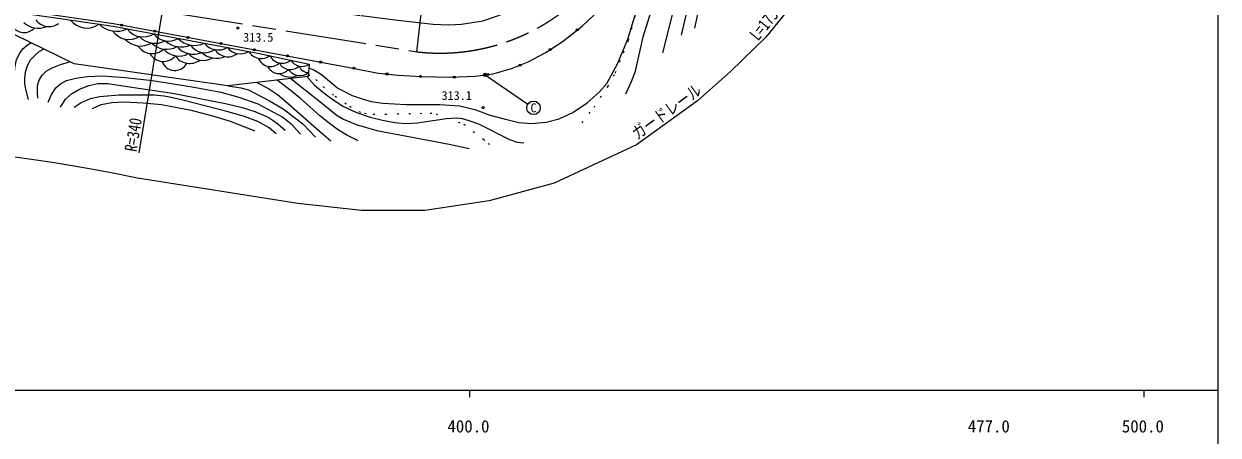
# Model space of a CAD drawing. Units: millimetres at full size, sheet at 1:1000; details may follow other scales. Extents: x 40000 to 680000, y 20000 to 380000.
# Drawn here: x 401924 to 579000, y 198357 to 259309 of the extents above; entities that cross this region are included whole.
import ezdxf
from ezdxf.enums import TextEntityAlignment as Align

# ---------------------------------------------------------------- set-up
doc = ezdxf.new("R2010")
doc.units = ezdxf.units.MM
doc.header["$LTSCALE"] = 1000
for name, pattern in [('CHAIN', [18.5, 12, -1.5, 3.5, -1.5]), ('DASHED', [7.5, 6, -1.5]), ('DOTTED', [1.75, 0.25, -1.5])]:
    doc.linetypes.add(name, pattern=pattern)
for name, color, linetype, lineweight in [('M-BGD', 7, 'Continuous', 25), ('M-BMK', 2, 'CHAIN', 13), ('M-STR-HTXT', 7, 'Continuous', 13), ('M-STR-STRC', 7, 'Continuous', 25), ('M-TTL-BAND', 7, 'Continuous', 25)]:
    doc.layers.add(name, color=color, linetype=linetype, lineweight=lineweight)
doc.styles.add('ＭＳ ゴシック', font='')
doc.styles.get('ＭＳ ゴシック').set_extended_font_data('MS Gothic')

msp = doc.modelspace()

# ---------------------------------------------------------------- hatches: boundary and pattern name
at = {"layer": 'M-BGD'}
for points in [[(416280, 259150, -1), (416575, 259095, -1)], [(483868, 258333, -1), (484103, 258519, -0.41421), (484079, 258308, -0.41421)], [(421197, 258245, -1), (421493, 258190, -1)], [(426114, 257335, -1), (426409, 257280, -1)], [(431030, 256422, -1), (431325, 256367, -1)], [(435946, 255508, -1), (436241, 255453, -1)], [(479817, 255412, -1), (480070, 255575, -1)], [(440862, 254595, -1), (441157, 254540, -1)], [(445777, 253681, -1), (446072, 253627, -1)], [(475372, 253143, -1), (475650, 253256, -1)], [(450693, 252764, -1), (450987, 252707, -1)], [(455615, 251900, -1), (455913, 251866, -0.41421), (455747, 251734, -0.41421)], [(460599, 251533, -1), (460898, 251518, -1)], [(465597, 251423, -1), (465896, 251436, -0.41421), (465753, 251280, -0.41421)], [(470580, 251782, -1), (470878, 251819, -1)]]:
    msp.add_hatch(color=256, dxfattribs=at).paths.add_polyline_path(points)
at = {"layer": 'M-STR-HTXT'}
msp.add_hatch(color=256, dxfattribs=at).paths.add_polyline_path([(470348, 251502, -1), (470259, 251994, -0.41421), (470550, 251792, -0.41421)])

# ---------------------------------------------------------------- linework, layer by layer
at = {"layer": 'M-BGD', "linetype": 'DASHED'}
msp.add_lwpolyline([(427580, 266310), (428475, 266038), (437807, 263162), (440017, 262541), (441997, 262087), (445864, 261419), (451954, 260540), (457383, 259874), (460448, 259493), (462617, 259286), (464924, 259167), (466836, 259245), (469965, 259768), (472174, 260485), (474104, 261268), (476392, 262383), (478448, 263711), (480427, 265368), (483214, 268020), (485946, 271057), (492714, 279116), (508601, 298192), (520026, 312195), (528055, 322543)], dxfattribs=at)
at = {"layer": 'M-BGD'}
for points in [[(391675, 262611), (392968, 262487), (401872, 261309), (415215, 259346), (423216, 257873), (450219, 252856), (454463, 252030), (457398, 251698), (460876, 251519), (465150, 251403), (468849, 251566), (471492, 251896), (474247, 252683), (476721, 253695), (479214, 255025), (481752, 256656), (484704, 258995), (488150, 262241), (491356, 265753), (498184, 273703), (520509, 301651), (533390, 318139)], [(499447, 257648), (500636, 262741), (502363, 268203), (504684, 273296), (508255, 278884), (521571, 296939), (526603, 303225), (530165, 308025), (533516, 312733), (535782, 316172)], [(501400, 258689), (502329, 263093), (503549, 267059), (505223, 271097), (507447, 275218), (510122, 279002), (519265, 290943), (524727, 297268), (530940, 304721), (535009, 310201), (537549, 314719)], [(496650, 254996), (498805, 263475), (500354, 268950), (501741, 272869), (503337, 275820), (505486, 279216), (507454, 281982), (510792, 285979), (514671, 291287), (517362, 294723), (518267, 296494), (518399, 297837)], [(491158, 248939), (491997, 250787), (492596, 252310), (493771, 257415), (495417, 262799), (496588, 265330), (500220, 272272), (501102, 274106), (501428, 275509), (501588, 276932)], [(391716, 261969), (392907, 261928), (401817, 260912), (415150, 258951), (423143, 257480), (436598, 254980), (444213, 253349)], [(444213, 253349), (444092, 251516), (432142, 250126), (409380, 253381), (391716, 261969)], [(444178, 252807), (445002, 252460), (446030, 251811), (448499, 249777), (450619, 248685), (452077, 248199), (453433, 247819), (455130, 247535), (458595, 247382), (463584, 247382), (466500, 247187), (468784, 246627), (471048, 245801), (473123, 245259), (475289, 244684), (477221, 244559), (479375, 244742), (481287, 245235), (483315, 246171), (485468, 247611), (487234, 249190), (488380, 250460), (489966, 253392), (491499, 257061), (492833, 261418)], [(400288, 248413), (400446, 250416), (400574, 252757), (400824, 254013), (401323, 254982), (401786, 255601), (402434, 256150), (402971, 256497)], [(402604, 248112), (402205, 249638), (402084, 250428), (402052, 251283), (402146, 252135), (402472, 253128), (402896, 253968), (403594, 254687), (404213, 255193), (404856, 255581)], [(404000, 248289), (403954, 249156), (403938, 249867), (403992, 250420), (404247, 251080), (404616, 251714), (405212, 252292), (406127, 252811), (407355, 253303), (408711, 253706)], [(405549, 247719), (406032, 248846), (406655, 249835), (407330, 250444), (408238, 250934), (409608, 251286), (411367, 251520), (413563, 251597), (416959, 251372), (421001, 250922), (426863, 249972), (431105, 249182), (433782, 248470), (436627, 247455), (440309, 245495), (441544, 244500), (442948, 242976)], [(443870, 251491), (445014, 250249), (446131, 249276), (447406, 248360), (449213, 247138), (451267, 246165), (453262, 245480), (455088, 245022), (456942, 244679), (458566, 244528), (460282, 244625), (462896, 245051), (464565, 245307), (466019, 245374), (466932, 245264), (467908, 245011), (469317, 244496), (473951, 242158), (475082, 241779), (476034, 241677)], [(407330, 246954), (408117, 248128), (408976, 248926), (410163, 249616), (411555, 250197), (412911, 250488), (414364, 250488), (416580, 250124), (423967, 249018), (431800, 247502), (434266, 246909), (436192, 246306), (438138, 245463), (439355, 244714), (440682, 243534)], [(432142, 250126), (434100, 249831), (435231, 249526), (436158, 249047), (438351, 247924), (440350, 246723), (441621, 245792), (443286, 244499), (445164, 242542)], [(436472, 250630), (438173, 249742), (439513, 248854), (440799, 247740), (444057, 244878), (445705, 243466), (447445, 241997)], [(451504, 241961), (449916, 242763), (448598, 243540), (447170, 244579), (445817, 245697), (442885, 248281), (440981, 249829), (439465, 250978)], [(441521, 251217), (446286, 247423), (448363, 245738), (449299, 245172), (451214, 244420), (454242, 243506), (464997, 241469), (467938, 240853)], [(439355, 243018), (438273, 243890), (436621, 244821), (434654, 245592), (432017, 246324), (425474, 248002), (423532, 248450), (422710, 248613), (421258, 248737), (419884, 248737), (416023, 248737), (413196, 248499), (411776, 248179), (410409, 247614), (409378, 246924)], [(412081, 246766), (413384, 247351), (414973, 247651), (416808, 247740), (419594, 247588), (422352, 247349), (426714, 246497), (430245, 245605), (432521, 244909), (436177, 243448)]]:
    msp.add_lwpolyline(points, dxfattribs=at)
at = {"layer": 'M-BGD', "linetype": 'DOTTED'}
for points in [[(484690, 244636), (486464, 246954), (488514, 250025), (489624, 252027), (490811, 255019), (491568, 256831), (493158, 262655), (493371, 264874), (493617, 268386)], [(444112, 251813), (445216, 251055), (446295, 250006), (448058, 248593), (450244, 247107), (451602, 246303), (452414, 246053), (453701, 245921), (455513, 245921), (460671, 246047), (462144, 246094), (463041, 245977), (467142, 244424), (470100, 242190), (470738, 241563), (471359, 241365)]]:
    msp.add_lwpolyline(points, dxfattribs=at)
at = {"layer": 'M-BGD'}
for centre in [(416428, 259122), (433658, 258698), (483986, 258426), (421345, 258218), (426261, 257308), (431177, 256394), (436093, 255481), (479944, 255493), (441009, 254567), (445925, 253654), (475511, 253200), (450840, 252735), (455764, 251883), (460749, 251525), (465746, 251430), (470729, 251801), (470023, 246894)]:
    msp.add_circle(centre, 150, dxfattribs=at)
for centre, radius, start, end in [((401934, 260140), 2113, 213.60441, 317.38865), ((404014, 261598), 2936, 224.62058, 294.79813), ((405624, 261259), 2357, 214.77516, 306.69278), ((411282, 261838), 3140, 218.56529, 304.69613), ((415671, 261966), 3756, 226.15992, 295.02449), ((419604, 260267), 2899, 216.01727, 303.13055), ((417529, 260033), 3042, 215.64398, 300.64939), ((419255, 259237), 3207, 222.84376, 300.3473), ((421370, 259584), 3154, 223.42355, 298.55608), ((423383, 259551), 2783, 217.93693, 301.11895), ((425254, 259452), 3551, 227.97851, 292.53356), ((427205, 259349), 3231, 222.44836, 296.50047), ((420947, 257516), 2602, 213.89612, 311.67486), ((423103, 258683), 3140, 224.82362, 299.58793), ((424909, 257432), 2906, 219.80041, 299.27328), ((427038, 257883), 3068, 218.98687, 294.32853), ((428783, 257689), 2646, 214.97177, 304.07146), ((430511, 257415), 3209, 226.51533, 293.27169), ((430765, 258182), 2731, 219.16634, 299.78248), ((432184, 256689), 2258, 211.8571, 307.45486), ((433973, 257132), 2274, 215.48655, 303.46227), ((437124, 256438), 2246, 212.38308, 304.78489), ((422621, 256015), 2275, 208.37884, 320.70712), ((424296, 254394), 1997, 198.78336, 332.69699), ((426500, 255987), 2546, 213.70136, 306.87522), ((428546, 256876), 2971, 221.75932, 298.13455), ((438477, 254920), 1924, 200.82795, 313.0597), ((440213, 255486), 2016, 206.28032, 309.54345), ((441440, 254440), 1892, 209.28481, 312.96414), ((443130, 254927), 1914, 211.35191, 304.47185), ((439753, 253837), 1884, 204.82272, 317.78026), ((441392, 254130), 2703, 233.66298, 295.02756), ((442861, 253715), 2060, 213.74996, 308.01298), ((444160, 253635), 1543, 202.05575, 268.91025)]:
    msp.add_arc(centre, radius, start, end, dxfattribs=at)
at = {"layer": 'M-BMK'}
msp.add_line((422491, 261206), (460202, 255169), dxfattribs=at)
msp.add_arc((463617, 284974), 30000, 263.46459, 324.28576, dxfattribs=at)
at = {"layer": 'M-STR-HTXT'}
for p, q in [((419013, 240209), (422491, 261206)), ((470304, 251748), (476664, 247432))]:
    msp.add_line(p, q, dxfattribs=at)
for points in [[(550140, 304369), (511948, 257327), (506721, 252242), (501817, 247898), (492765, 241371), (480565, 235723), (470937, 233063), (461370, 231643), (451966, 231643), (442544, 232670), (418753, 236465), (415127, 237168), (411635, 237811), (409087, 238254), (406121, 238743), (403040, 239220), (400603, 239575), (398030, 239929), (395159, 240299), (392314, 240639), (390102, 240884)], [(460202, 255169), (463654, 285189), (487975, 267462)]]:
    msp.add_lwpolyline(points, dxfattribs=at)
msp.add_circle((470304, 251748), 250, dxfattribs=at)
at = {"layer": 'M-STR-STRC'}
msp.add_circle((477491, 246871), 1000, dxfattribs=at)
at = {"layer": 'M-TTL-BAND'}
for p, q in [((579000, 20000), (579000, 370000)), ((40000, 205000), (579000, 205000)), ((468000, 205000), (468000, 204000)), ((568000, 205000), (568000, 204000))]:
    msp.add_line(p, q, dxfattribs=at)

# ---------------------------------------------------------------- texts
at = {"layer": 'M-BGD', "style": 'ＭＳ ゴシック'}
for s, p in [('313.5', (434439, 257323)), ('313.1', (463853, 248693))]:
    msp.add_text(s, height=1320, dxfattribs=at).set_placement(p, align=Align.MIDDLE_LEFT)
at = {"layer": 'M-STR-HTXT', "style": 'ＭＳ ゴシック', "width": 0.8}
for s, rotation, p in [('L=173.0', 50.928, (513411, 259047)), ('ガードレール', 35.792, (498074, 245136))]:
    msp.add_text(s, height=1833, rotation=rotation, dxfattribs=at).set_placement(p, align=Align.BOTTOM_CENTER)
msp.add_text('R=340', height=1833, rotation=80.595, dxfattribs=at).set_placement((419168, 240183), align=Align.BOTTOM_LEFT)
at = {"layer": 'M-STR-STRC', "style": 'ＭＳ ゴシック'}
msp.add_text('C', height=1320, dxfattribs=at).set_placement((477491, 246871), align=Align.MIDDLE_CENTER)
at = {"layer": 'M-TTL-BAND', "style": 'ＭＳ ゴシック'}
for s, p in [('400.0', (467844, 198195)), ('477.0', (545000, 198195)), ('500.0', (567844, 198195))]:
    msp.add_text(s, height=1833, dxfattribs=at).set_placement(p, align=Align.BOTTOM_CENTER)

doc.saveas('drawing.dxf')
